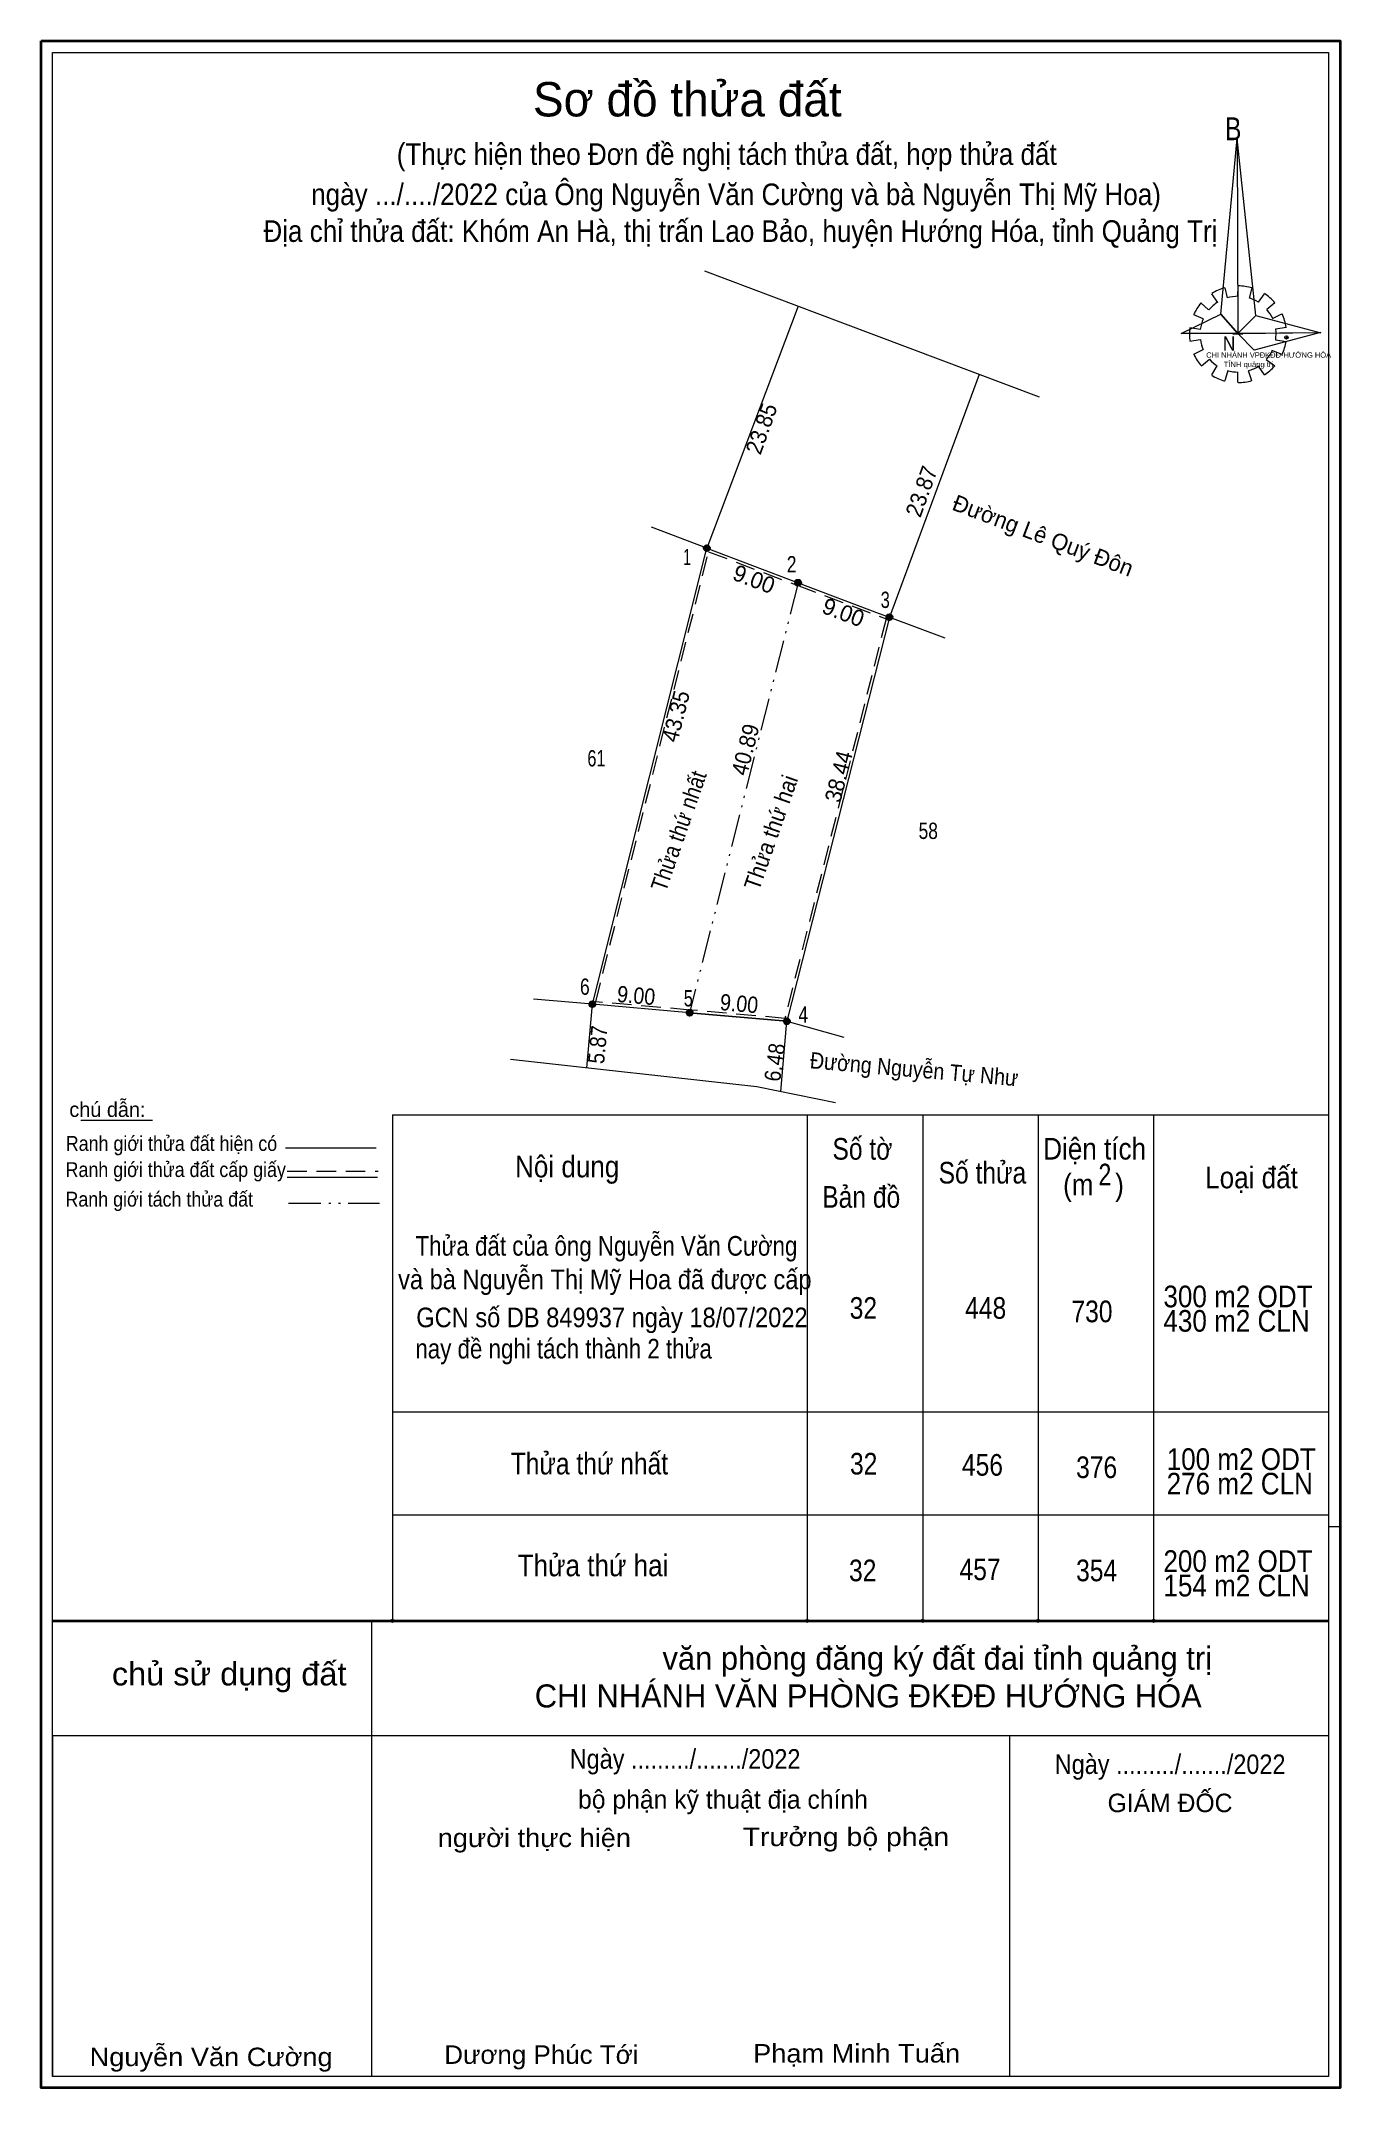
# Model space of a CAD drawing. Header units: metres. Extents: x 536762 to 537139, y 1837352 to 1837564.
# Drawn here: x 536762 to 536881.8, y 1837375.7 to 1837564.4 of the extents above.
import ezdxf
from ezdxf.enums import TextEntityAlignment as Align

# ---------------------------------------------------------------- set-up
doc = ezdxf.new("R2010")
doc.units = ezdxf.units.M
doc.header["$LTSCALE"] = 0.6
doc.header["$PDMODE"] = 32
doc.header["$PDSIZE"] = 0.3
doc.linetypes.add('DASH_DOUBLE_DOT', pattern=[9.2, 5, -1.2, 0.3, -1.2, 0.3, -1.2])
doc.linetypes.add('MEDIUM_DASHED', pattern=[4.5, 3, -1.5])
for name, color, linetype, lineweight in [('1', 7, 'Continuous', 13), ('10', 7, 'Continuous', 13), ('11', 7, 'Continuous', 25), ('13', 7, 'Continuous', 13), ('17', 7, 'Continuous', 13), ('23', 7, 'Continuous', 13), ('27', 7, 'Continuous', 13), ('5', 7, 'Continuous', 35), ('54', 7, 'Continuous', 13), ('6', 7, 'Continuous', 13), ('63', 7, 'DASH_DOUBLE_DOT', 13), ('9', 7, 'Continuous', 13)]:
    doc.layers.add(name, color=color, linetype=linetype, lineweight=lineweight)
doc.layers.add('7', color=7, linetype='Continuous')

msp = doc.modelspace()

# ---------------------------------------------------------------- hatches: boundary and pattern name
at = {"layer": '11'}
for points in [[(536823.7126, 1837517.67, 1), (536823.1674, 1837517.67, 1)], [(536832.1326, 1837514.49, 1), (536831.5874, 1837514.49, 1)], [(536840.5526, 1837511.31, 1), (536840.0074, 1837511.31, 1)], [(536813.1626, 1837475.62, 1), (536812.6174, 1837475.62, 1)], [(536822.1326, 1837474.84, 1), (536821.5874, 1837474.84, 1)], [(536831.1026, 1837474.05, 1), (536830.5574, 1837474.05, 1)], [(536831.1026, 1837474.05, 1), (536830.5574, 1837474.05, 1)]]:
    msp.add_hatch(color=256, dxfattribs=at).paths.add_polyline_path(points)

# ---------------------------------------------------------------- linework, layer by layer
at = {"layer": '1'}
for p, q in [((536871.2, 1837541.68), (536871.43, 1837540.74)), ((536872.42, 1837540.89), (536872.45, 1837541.86)), ((536873.7, 1837541.68), (536873.46, 1837540.71)), ((536868.99, 1837540.28), (536869.72, 1837539.64)), ((536870.53, 1837540.34), (536870.01, 1837541.13)), ((536874.33, 1837540.34), (536874.86, 1837541.13)), ((536875.81, 1837540.28), (536875.09, 1837539.67)), ((536867.98, 1837538.01), (536868.93, 1837537.86)), ((536869.22, 1837538.83), (536868.35, 1837539.19)), ((536875.61, 1837538.86), (536876.48, 1837539.28)), ((536876.89, 1837538.01), (536875.9, 1837537.86)), ((536868.93, 1837536.89), (536867.98, 1837536.74)), ((536871.95, 1837537.43), (536872.88, 1837537.43)), ((536875.9, 1837536.89), (536876.89, 1837536.74)), ((536868.35, 1837535.55), (536869.22, 1837535.98)), ((536869.8, 1837535.07), (536869.05, 1837534.46)), ((536870.01, 1837533.64), (536870.5, 1837534.49)), ((536874.86, 1837533.64), (536874.33, 1837534.46)), ((536875.03, 1837535.07), (536875.81, 1837534.49)), ((536876.51, 1837535.52), (536875.55, 1837535.89)), ((536871.49, 1837534.04), (536871.2, 1837533.1)), ((536872.42, 1837532.95), (536872.42, 1837533.89)), ((536873.38, 1837534.04), (536873.67, 1837533.13)), ((536794.45, 1837465.42), (536880.78, 1837465.42)), ((536794.45, 1837465.42), (536794.45, 1837418.77)), ((536832.7, 1837465.42), (536832.7, 1837418.77)), ((536843.35, 1837465.42), (536843.35, 1837418.77)), ((536854, 1837465.42), (536854, 1837418.77)), ((536864.65, 1837465.42), (536864.65, 1837418.77)), ((536794.45, 1837438.04), (536880.78, 1837438.04)), ((536794.45, 1837428.54), (536880.78, 1837428.54)), ((536880.78, 1837427.48), (536881.84, 1837427.48)), ((536762.04, 1837417.74), (536762.04, 1837375.69)), ((536792.53, 1837418.77), (536792.53, 1837376.77)), ((536763.12, 1837408.2), (536880.78, 1837408.2)), ((536763.12, 1837408.2), (536763.12, 1837376.77)), ((536851.36, 1837408.2), (536851.36, 1837376.77))]:
    msp.add_line(p, q, dxfattribs=at)
at = {"layer": '1', "lineweight": 35}
msp.add_line((536763.12, 1837418.77), (536880.78, 1837418.77), dxfattribs=at)
at = {"layer": '1'}
for points in [[(536872.36, 1837555.43), (536872.42, 1837537.46), (536870.85, 1837539.25)], [(536872.36, 1837555.43), (536872.42, 1837537.46), (536874.07, 1837539.13)], [(536867.19, 1837537.46), (536870.85, 1837539.25), (536872.42, 1837537.46)], [(536880.08, 1837537.52), (536872.42, 1837537.46), (536874.07, 1837539.13)], [(536880.03, 1837537.55), (536873.93, 1837535.92), (536872.42, 1837537.46)]]:
    msp.add_lwpolyline(points, close=True, dxfattribs=at)
for centre, major_axis, start_param, end_param in [((536872.4324, 1837537.4001), (4.4787, 0), 1.84955988, 2.13900916), ((536872.4324, 1837537.4001), (4.4787, 0), 1.27924208, 1.56332225), ((536872.4324, 1837537.4001), (4.4787, 0), 2.43958176, 2.72400246), ((536872.4324, 1837537.4001), (3.5101, 0), 2.13373541, 2.44496261), ((536872.4324, 1837537.4001), (3.5101, 0), 1.56985589, 1.85611068), ((536872.4324, 1837537.4001), (3.5101, 0), 1.00270906, 1.2755622), ((536872.4324, 1837537.4001), (4.4787, 0), 0.71056237, 0.99687234), ((536872.4324, 1837537.4001), (4.4787, 0), 3.00667928, 3.29139349), ((536872.4324, 1837537.4001), (3.5101, 0), 2.72368549, 3.01515824), ((536872.4324, 1837537.4001), (3.5101, 0), 0.42678376, 0.70646463), ((536872.4324, 1837537.4001), (4.4787, 0), 0.1390515, 0.43393316), ((536872.4324, 1837537.4001), (3.5101, 0), 3.28229955, 3.56105054), ((536872.4324, 1837537.4001), (3.5101, 0), 6.13558388, 6.41618463), ((536872.4324, 1837537.4001), (4.4787, 0), 5.85230288, 6.13839648), ((536872.4324, 1837537.4001), (4.4787, 0), 3.56988637, 3.85691866), ((536872.4324, 1837537.4001), (3.5101, 0), 3.86077574, 4.13258255), ((536872.4324, 1837537.4001), (3.5101, 0), 4.99087134, 5.28933161), ((536872.4324, 1837537.4001), (4.4787, 0), 5.28561416, 5.56798705), ((536872.4324, 1837537.4001), (3.5101, 0), 5.56137327, 5.83951437), ((536872.4069, 1837537.3735), (4.4787, 0), 4.1470906, 4.43659307), ((536872.4324, 1837537.4001), (3.5101, 0), 4.43854677, 4.71314001), ((536872.4324, 1837537.4001), (4.4787, 0), 4.71301008, 4.99761054)]:
    msp.add_ellipse(centre, major_axis=major_axis, ratio=0.995001, start_param=start_param, end_param=end_param, dxfattribs=at)
for p in [(536876.89, 1837537.1), (536794.45, 1837418.77), (536832.7, 1837418.77), (536843.35, 1837418.77), (536854, 1837418.77), (536864.65, 1837418.77)]:
    msp.add_point(p, dxfattribs=at)
at = {"layer": '10'}
msp.add_line((536805.34, 1837470.55), (536828.07, 1837468.04), dxfattribs=at)
msp.add_lwpolyline([(536830.83, 1837474.05), (536821.86, 1837474.84), (536812.89, 1837475.62), (536823.44, 1837517.67), (536831.86, 1837514.49), (536839.33, 1837511.66), (536840.28, 1837511.31)], close=True, dxfattribs=at)
at = {"layer": '11'}
for centre in [(536823.44, 1837517.67), (536831.86, 1837514.49), (536840.28, 1837511.31), (536812.89, 1837475.62), (536821.86, 1837474.84), (536830.83, 1837474.05), (536830.83, 1837474.05)]:
    msp.add_circle(centre, 0.2726, dxfattribs=at)
at = {"layer": '13'}
for p, q in [((536831.87, 1837539.98), (536823.44, 1837517.67)), ((536848.57, 1837533.7), (536840.28, 1837511.31)), ((536812.38, 1837469.77), (536812.89, 1837475.62)), ((536830.26, 1837467.59), (536830.83, 1837474.05))]:
    msp.add_line(p, q, dxfattribs=at)
at = {"layer": '13', "linetype": 'DASH_DOUBLE_DOT'}
msp.add_line((536831.86, 1837514.49), (536821.86, 1837474.84), dxfattribs=at)
at = {"layer": '13', "linetype": 'MEDIUM_DASHED'}
msp.add_lwpolyline([(536823.61, 1837517.34), (536831.77, 1837514.26), (536839.98, 1837511.16), (536830.64, 1837474.32), (536821.88, 1837475.09), (536813.2, 1837475.84)], close=True, dxfattribs=at)
at = {"layer": '17'}
msp.add_line((536765.73, 1837464.92), (536772.34, 1837464.92), dxfattribs=at)
at = {"layer": '23'}
for p, q in [((536821.86, 1837474.84), (536830.83, 1837474.05)), ((536828.07, 1837468.04), (536835.31, 1837466.57))]:
    msp.add_line(p, q, dxfattribs=at)
at = {"layer": '27'}
for p, q in [((536823.44, 1837517.67), (536818.34, 1837519.6)), ((536840.28, 1837511.31), (536845.39, 1837509.42)), ((536812.89, 1837475.62), (536807.46, 1837476.1)), ((536830.83, 1837474.05), (536836.09, 1837472.6))]:
    msp.add_line(p, q, dxfattribs=at)
at = {"layer": '5'}
msp.add_lwpolyline([(536762.05, 1837564.44), (536881.84, 1837564.44), (536881.84, 1837375.71), (536762.05, 1837375.71)], close=True, dxfattribs=at)
at = {"layer": '5', "lineweight": 13}
msp.add_lwpolyline([(536880.78, 1837418.76), (536880.78, 1837376.76), (536763.12, 1837376.76), (536763.12, 1837563.37), (536880.78, 1837563.37)], close=True, dxfattribs=at)
at = {"layer": '54'}
for p, q in [((536823.24, 1837543.23), (536835.95, 1837538.44)), ((536835.95, 1837538.44), (536854.1, 1837531.62))]:
    msp.add_line(p, q, dxfattribs=at)
at = {"layer": '6'}
for p, q in [((536784.6, 1837462.37), (536792.95, 1837462.37)), ((536784.75, 1837459.69), (536793.07, 1837459.69))]:
    msp.add_line(p, q, dxfattribs=at)
at = {"layer": '6', "linetype": 'MEDIUM_DASHED'}
msp.add_line((536784.75, 1837460.24), (536793.15, 1837460.24), dxfattribs=at)
at = {"layer": '63'}
msp.add_line((536784.86, 1837457.28), (536793.25, 1837457.28), dxfattribs=at)

# ---------------------------------------------------------------- texts
at = {"layer": '1'}
msp.add_text('Sơ đồ thửa đất', height=3.168, dxfattribs=at).set_placement((536821.645, 1837557.48), align=Align.CENTER)
for s, height, width, p in [('B', 2.109, 0.8, (536871.24, 1837555.29)), ('N', 1.318, 0.9, (536871.03, 1837535.89)), ('CHI NHÁNH VPĐKĐĐ-HƯỚNG HÓA', 0.4988, 0.95, (536869.5, 1837535.23)), ('TỈNH quảng trị', 0.4991, 1.05, (536871.11, 1837534.37))]:
    msp.add_text(s, height=height, dxfattribs=dict(at, width=width)).set_placement(p)
for s, height, width, p in [('chủ sử dụng đất', 2.13, 1.05, (536790.21, 1837412.81)), ('người thực hiện', 1.704, 1.1, (536816.45, 1837397.91)), ('Trưởng bộ phận', 1.704, 1.15, (536845.8, 1837398)), ('Nguyễn Văn Cường', 1.704, 1.1, (536788.94, 1837377.71)), ('Dương Phúc Tới', 1.704, 1.05, (536817.14, 1837377.92)), ('Phạm Minh Tuấn', 1.704, 1.1, (536846.8, 1837378.04))]:
    msp.add_text(s, height=height, dxfattribs=dict(at, width=width)).set_placement(p, align=Align.RIGHT)
for s, height, p in [('văn phòng đăng ký đất đai tỉnh quảng trị', 2.13, (536870.03, 1837414.26)), ('CHI NHÁNH VĂN PHÒNG ĐKĐĐ HƯỚNG HÓA', 2.129, (536869.08, 1837410.78)), ('bộ phận kỹ thuật địa chính', 1.704, (536838.3, 1837401.45)), ('GIÁM ĐỐC', 1.704, (536871.92, 1837401.13))]:
    msp.add_text(s, height=height, dxfattribs=at).set_placement(p, align=Align.RIGHT)
at = {"layer": '13'}
for s, rotation, p in [('Đường Lê Quý Đôn', 339.264, (536854.1844, 1837518.1324)), ('9.00', 339.31, (536827.535, 1837514.1132)), ('9.00', 339.264, (536835.7744, 1837511.0517))]:
    msp.add_text(s, height=1.5, rotation=rotation, dxfattribs=at).set_placement(p, align=Align.CENTER)
for s, rotation, width, p in [('43.35', 75.916, 0.95, (536821.3189, 1837501.9975)), ('40.89', 75.845, 0.95, (536827.7267, 1837498.9166)), ('38.44', 75.769, 0.95, (536836.3322, 1837496.4356)), ('Thửa thứ nhất', 70.74, 0.9, (536821.5573, 1837491.3526)), ('Thửa thứ hai', 70.74, 0.95, (536830.0678, 1837491.2076)), ('9.00', 354.967, 0.9, (536816.8692, 1837475.6859)), ('9.00', 354.967, 0.9, (536826.3592, 1837474.9359)), ('Đường Nguyễn Tự Như', 355.03, 0.9, (536842.5, 1837468.8904))]:
    msp.add_text(s, height=1.5, rotation=rotation, dxfattribs=dict(at, width=width)).set_placement(p, align=Align.CENTER)
at = {"layer": '6'}
msp.add_text('chú dẫn:', height=1.369, dxfattribs=at).set_placement((536764.66, 1837465.23))
for s, height, width, p in [('Ranh giới thửa đất hiện có ', 1.369, 0.9, (536764.33, 1837462.1)), ('Số tờ', 1.996, 0.85, (536835.03, 1837461.29)), ('Diện tích', 1.996, 0.9, (536854.47, 1837461.3)), ('Ranh giới thửa đất cấp giấy', 1.369, 0.9, (536764.31, 1837459.69)), ('Nội dung', 1.996, 0.9, (536805.76, 1837459.66)), ('Số thửa', 1.996, 0.85, (536844.82, 1837459.09)), ('2', 1.996, 0.8, (536859.56, 1837458.92)), ('Loại đất', 1.996, 0.9, (536869.4, 1837458.65)), ('Bản đồ', 1.996, 0.85, (536834.09, 1837456.86)), ('(m   )', 1.996, 0.9, (536856.3, 1837457.99)), ('Ranh giới tách thửa đất', 1.369, 0.9, (536764.3, 1837456.96)), ('Thửa đất của ông Nguyễn Văn Cường', 1.81, 0.85, (536796.58, 1837452.44)), ('và bà Nguyễn Thị Mỹ Hoa đã được cấp ', 1.81, 0.9, (536794.98, 1837449.35)), ('300 m2 ODT', 1.996, 0.9, (536865.55, 1837447.68)), ('GCN số DB 849937 ngày 18/07/2022', 1.81, 0.9, (536796.65, 1837445.84)), ('32', 1.996, 0.85, (536836.62, 1837446.62)), ('448', 1.996, 0.85, (536847.27, 1837446.62)), ('730', 1.996, 0.85, (536857.07, 1837446.3)), ('430 m2 CLN', 1.996, 0.9, (536865.55, 1837445.43)), ('nay đề nghi tách thành 2 thửa', 1.81, 0.85, (536796.57, 1837442.96)), ('Thửa thứ nhất', 1.996, 0.85, (536805.36, 1837432.27)), ('32', 1.996, 0.85, (536836.65, 1837432.26)), ('456', 1.996, 0.85, (536846.97, 1837432.15)), ('100 m2 ODT', 1.996, 0.9, (536865.85, 1837432.68)), ('376', 1.996, 0.85, (536857.5, 1837431.93)), ('276 m2 CLN', 1.996, 0.9, (536865.85, 1837430.42)), ('Thửa thứ hai', 1.996, 0.9, (536806, 1837422.88)), ('200 m2 ODT', 1.996, 0.9, (536865.55, 1837423.28)), ('32', 1.996, 0.85, (536836.56, 1837422.42)), ('457', 1.996, 0.85, (536846.75, 1837422.52)), ('354', 1.996, 0.85, (536857.5, 1837422.42)), ('154 m2 CLN', 1.996, 0.9, (536865.55, 1837421.02))]:
    msp.add_text(s, height=height, dxfattribs=dict(at, width=width)).set_placement(p)
at = {"layer": '6', "width": 0.9}
for p in [(536821.44, 1837405.14), (536866.17, 1837404.65)]:
    msp.add_text('Ngày ........./......./2022', height=1.797, dxfattribs=at).set_placement(p, align=Align.CENTER)
at = {"layer": '7', "width": 0.9}
for s, p in [('(Thực hiện theo Đơn đề nghị tách thửa đất, hợp thửa đất ', (536825.615, 1837553.01)), ('ngày .../..../2022 của Ông Nguyễn Văn Cường và bà Nguyễn Thị Mỹ Hoa)', (536826.14, 1837549.3)), ('Địa chỉ thửa đất: Khóm An Hà, thị trấn Lao Bảo, huyện Hướng Hóa, tỉnh Quảng Trị', (536826.545, 1837545.91))]:
    msp.add_text(s, height=1.996, dxfattribs=at).set_placement(p, align=Align.CENTER)
at = {"layer": '9'}
for s, rotation, width, p in [('23.85', 70.477, 0.95, (536829.1882, 1837528.4394)), ('23.87', 70.087, 0.95, (536843.9458, 1837522.6496)), ('5.87', 84.659, 0.9, (536814.1313, 1837471.8252)), ('6.48', 82.006, 0.9, (536830.4466, 1837470.1657))]:
    msp.add_text(s, height=1.5, rotation=rotation, dxfattribs=dict(at, width=width)).set_placement(p, align=Align.CENTER)
for s, width, p in [('1', 0.65, (536821.625, 1837516.11)), ('2', 0.8, (536831.265, 1837515.44)), ('3', 0.75, (536839.9, 1837512.16)), ('61', 0.75, (536813.265, 1837497.55)), ('58', 0.8, (536843.865, 1837490.86)), ('6', 0.8, (536812.195, 1837476.49)), ('5', 0.75, (536821.74, 1837475.42)), ('4', 0.8, (536832.34, 1837473.93))]:
    msp.add_text(s, height=1.5, dxfattribs=dict(at, width=width)).set_placement(p, align=Align.CENTER)

doc.saveas('drawing.dxf')
